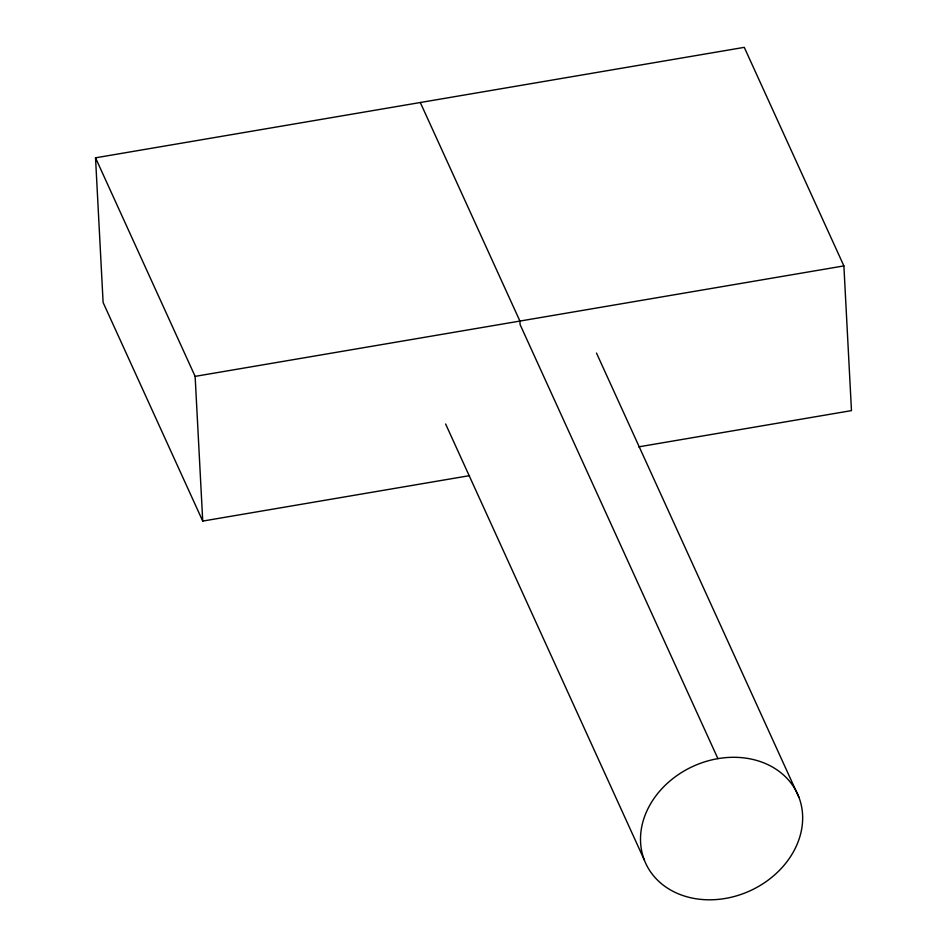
<?xml version="1.0" encoding="UTF-8"?>
<svg xmlns="http://www.w3.org/2000/svg" width="947" height="947" viewBox="0 0 947 947"><rect width="100%" height="100%" fill="white"/><g stroke="black" fill="none" stroke-linecap="round" stroke-linejoin="round"><path stroke-width="1.42" d="M469.511 475.654L202.729 521.087L103.116 302.519L95.529 157.818L744.271 47.35L843.884 265.906L851.471 410.619L638.621 446.866M95.529 157.818L195.129 376.373L843.884 265.906M596.492 353.077L798.866 797.137A83.454 68.444 -24.5 0 1 704.166 899.65A83.454 68.444 -24.5 0 1 661.716 788.875A83.454 68.444 -24.5 0 1 798.866 797.137M420.302 102.513L519.915 321.069L520.092 324.572L717.909 758.642M445.611 423.984L644.303 859.971M195.129 376.373L202.729 521.087"/></g></svg>
